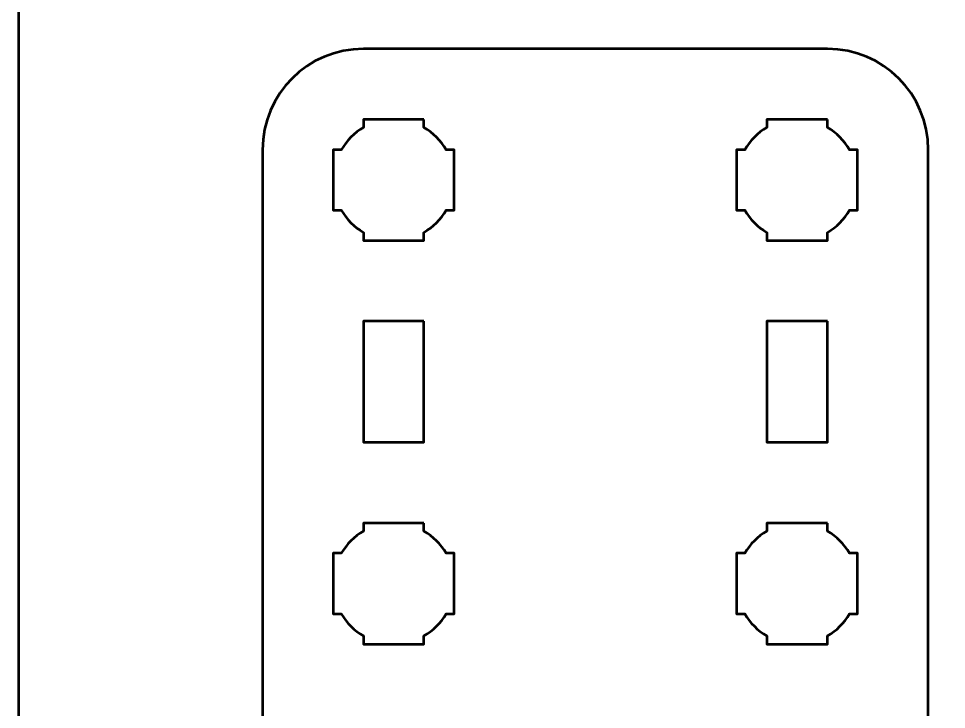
# Model space of a CAD drawing. Header units: centimetres. Extents: x -21 to 0, y -29.7 to 0.
# Drawn here: x -21 to -16.4, y -11.374 to -7.95 of the extents above; entities that cross this region are included whole.
import ezdxf

# ---------------------------------------------------------------- set-up
doc = ezdxf.new("R2010")
doc.units = ezdxf.units.CM
doc.header["$MEASUREMENT"] = 0
doc.layers.add('Layer 1', color=7, linetype='Continuous')

msp = doc.modelspace()

# ---------------------------------------------------------------- linework, layer by layer
at = {"layer": 'Layer 1', "color": 1, "lineweight": 53}
msp.add_open_spline([(-21.00003, -29.19995), (-21.00003, -29.19995), (-21.00003, -5.29992), (-21.00003, -5.29992), (-21.00003, -5.29992), (-21.00003, -5.21709), (-20.93286, -5.14992), (-20.85003, -5.14992), (-20.85003, -5.14992), (-20.7672, -5.14992), (-20.70003, -5.08275), (-20.70003, -4.99992), (-20.70003, -4.99992), (-20.70003, -4.91709), (-20.7672, -4.84992), (-20.85003, -4.84992), (-20.85003, -4.84992), (-20.93286, -4.84992), (-21.00003, -4.78275), (-21.00003, -4.69992), (-21.00003, -4.69992), (-21.00003, -4.61709), (-20.93286, -4.54992), (-20.85003, -4.54992), (-20.85003, -4.54992), (-20.7672, -4.54992), (-20.70003, -4.48275), (-20.70003, -4.39992), (-20.70003, -4.39992), (-20.70003, -4.31709), (-20.7672, -4.24992), (-20.85003, -4.24992), (-20.85003, -4.24992), (-20.93286, -4.24992), (-21.00003, -4.18275), (-21.00003, -4.09992), (-21.00003, -4.09992), (-21.00003, -4.01709), (-20.93286, -3.94992), (-20.85003, -3.94992), (-20.85003, -3.94992), (-20.7672, -3.94992), (-20.70003, -3.88275), (-20.70003, -3.79992), (-20.70003, -3.79992), (-20.70003, -3.71709), (-20.7672, -3.64992), (-20.85003, -3.64992), (-20.85003, -3.64992), (-20.93286, -3.64992), (-21.00003, -3.58275), (-21.00003, -3.49992), (-21.00003, -3.49992), (-21.00003, -3.41709), (-20.93286, -3.34992), (-20.85003, -3.34992), (-20.85003, -3.34992), (-20.7672, -3.34992), (-20.70003, -3.28275), (-20.70003, -3.19992), (-20.70003, -3.19992), (-20.70003, -3.11709), (-20.7672, -3.04992), (-20.85003, -3.04992), (-20.85003, -3.04992), (-20.93286, -3.04992), (-21.00003, -2.98275), (-21.00003, -2.89992), (-21.00003, -2.89992), (-21.00003, -2.81709), (-20.93286, -2.74992), (-20.85003, -2.74992), (-20.85003, -2.74992), (-20.7672, -2.74992), (-20.70003, -2.68275), (-20.70003, -2.59992), (-20.70003, -2.59992), (-20.70003, -2.51709), (-20.7672, -2.44992), (-20.85003, -2.44992), (-20.85003, -2.44992), (-20.93286, -2.44992), (-21.00003, -2.38275), (-21.00003, -2.29992), (-21.00003, -2.29992), (-21.00003, -2.21709), (-20.93286, -2.14992), (-20.85003, -2.14992), (-20.85003, -2.14992), (-20.7672, -2.14992), (-20.70003, -2.08275), (-20.70003, -1.99992), (-20.70003, -1.99992), (-20.70003, -1.91709), (-20.7672, -1.84992), (-20.85003, -1.84992), (-20.85003, -1.84992), (-20.93286, -1.84992), (-21.00003, -1.78275), (-21.00003, -1.69992), (-21.00003, -1.69992), (-21.00003, -1.61709), (-20.93286, -1.54992), (-20.85003, -1.54992), (-20.85003, -1.54992), (-20.7672, -1.54992), (-20.70003, -1.48275), (-20.70003, -1.39992), (-20.70003, -1.39992), (-20.70003, -1.31709), (-20.7672, -1.24992), (-20.85003, -1.24992), (-20.85003, -1.24992), (-20.93286, -1.24992), (-21.00003, -1.18275), (-21.00003, -1.09992), (-21.00003, -1.09992), (-21.00003, -1.09992), (-21.00003, -0.49992), (-21.00003, -0.49992), (-21.00003, -0.49992), (-21.00003, -0.22295), (-20.77694, 0.00004), (-20.49994, 0.00004), (-20.49994, 0.00004), (-20.49994, 0.00004), (-0.50008, 0.00004), (-0.50008, 0.00004), (-0.50008, 0.00004), (-0.22294, 0.00004), (0.00002, -0.22295), (0.00002, -0.49992), (0.00002, -0.49992), (0.00002, -0.49992), (0.00002, -29.19995), (0.00002, -29.19995), (0.00002, -29.19995), (0.00002, -29.47695), (-0.22294, -29.70004), (-0.50008, -29.70004), (-0.50008, -29.70004), (-0.50008, -29.70004), (-20.49994, -29.70004), (-20.49994, -29.70004), (-20.49994, -29.70004), (-20.77694, -29.70004), (-21.00003, -29.47695), (-21.00003, -29.19995)], degree=3, knots=[0, 0, 0, 0, 0.027027, 0.027027, 0.027027, 0.027027, 0.0540541, 0.0540541, 0.0540541, 0.0540541, 0.0810811, 0.0810811, 0.0810811, 0.0810811, 0.1081081, 0.1081081, 0.1081081, 0.1081081, 0.1351351, 0.1351351, 0.1351351, 0.1351351, 0.1621622, 0.1621622, 0.1621622, 0.1621622, 0.1891892, 0.1891892, 0.1891892, 0.1891892, 0.2162162, 0.2162162, 0.2162162, 0.2162162, 0.2432432, 0.2432432, 0.2432432, 0.2432432, 0.2702703, 0.2702703, 0.2702703, 0.2702703, 0.2972973, 0.2972973, 0.2972973, 0.2972973, 0.3243243, 0.3243243, 0.3243243, 0.3243243, 0.3513514, 0.3513514, 0.3513514, 0.3513514, 0.3783784, 0.3783784, 0.3783784, 0.3783784, 0.4054054, 0.4054054, 0.4054054, 0.4054054, 0.4324324, 0.4324324, 0.4324324, 0.4324324, 0.4594595, 0.4594595, 0.4594595, 0.4594595, 0.4864865, 0.4864865, 0.4864865, 0.4864865, 0.5135135, 0.5135135, 0.5135135, 0.5135135, 0.5405405, 0.5405405, 0.5405405, 0.5405405, 0.5675676, 0.5675676, 0.5675676, 0.5675676, 0.5945946, 0.5945946, 0.5945946, 0.5945946, 0.6216216, 0.6216216, 0.6216216, 0.6216216, 0.6486486, 0.6486486, 0.6486486, 0.6486486, 0.6756757, 0.6756757, 0.6756757, 0.6756757, 0.7027027, 0.7027027, 0.7027027, 0.7027027, 0.7297297, 0.7297297, 0.7297297, 0.7297297, 0.7567568, 0.7567568, 0.7567568, 0.7567568, 0.7837838, 0.7837838, 0.7837838, 0.7837838, 0.8108108, 0.8108108, 0.8108108, 0.8108108, 0.8378378, 0.8378378, 0.8378378, 0.8378378, 0.8648649, 0.8648649, 0.8648649, 0.8648649, 0.8918919, 0.8918919, 0.8918919, 0.8918919, 0.9189189, 0.9189189, 0.9189189, 0.9189189, 0.9459459, 0.9459459, 0.9459459, 0.9459459, 0.972973, 0.972973, 0.972973, 0.972973, 1, 1, 1, 1], dxfattribs=at)
at = {"layer": 'Layer 1', "color": 3, "lineweight": 53}
msp.add_open_spline([(-16.49029, -8.60025), (-16.49029, -8.60025), (-16.49029, -14.9001), (-16.49029, -14.9001), (-16.49029, -14.9001), (-16.49029, -15.17723), (-16.71339, -15.40019), (-16.99039, -15.40019), (-16.99039, -15.40019), (-16.99039, -15.40019), (-19.29031, -15.40019), (-19.29031, -15.40019), (-19.29031, -15.40019), (-19.56732, -15.40019), (-19.79027, -15.17723), (-19.79027, -14.9001), (-19.79027, -14.9001), (-19.79027, -14.9001), (-19.79027, -8.60025), (-19.79027, -8.60025), (-19.79027, -8.60025), (-19.79027, -8.32326), (-19.56732, -8.10017), (-19.29031, -8.10017), (-19.29031, -8.10017), (-19.29031, -8.10017), (-16.99039, -8.10017), (-16.99039, -8.10017), (-16.99039, -8.10017), (-16.71339, -8.10017), (-16.49029, -8.32326), (-16.49029, -8.60025)], degree=3, knots=[0, 0, 0, 0, 0.125, 0.125, 0.125, 0.125, 0.25, 0.25, 0.25, 0.25, 0.375, 0.375, 0.375, 0.375, 0.5, 0.5, 0.5, 0.5, 0.625, 0.625, 0.625, 0.625, 0.75, 0.75, 0.75, 0.75, 0.875, 0.875, 0.875, 0.875, 1, 1, 1, 1], dxfattribs=at)
at = {"layer": 'Layer 1', "lineweight": 53}
for points, knots in [([(-18.9902, -8.45017), (-18.9902, -8.45017), (-18.9902, -8.49028), (-18.9902, -8.49028), (-18.9902, -8.49028), (-18.94472, -8.5166), (-18.90669, -8.55463), (-18.88038, -8.6001), (-18.88038, -8.6001), (-18.88038, -8.6001), (-18.84027, -8.6001), (-18.84027, -8.6001), (-18.84027, -8.6001), (-18.84027, -8.6001), (-18.84027, -8.75017), (-18.84027, -8.75017), (-18.84027, -8.75017), (-18.84027, -8.75017), (-18.84027, -8.9001), (-18.84027, -8.9001), (-18.84027, -8.9001), (-18.84027, -8.9001), (-18.88038, -8.9001), (-18.88038, -8.9001), (-18.88038, -8.9001), (-18.90669, -8.94572), (-18.94472, -8.98364), (-18.9902, -9.00996), (-18.9902, -9.00996), (-18.9902, -9.00996), (-18.9902, -9.05018), (-18.9902, -9.05018), (-18.9902, -9.05018), (-18.9902, -9.05018), (-19.14027, -9.05018), (-19.14027, -9.05018), (-19.14027, -9.05018), (-19.14027, -9.05018), (-19.2902, -9.05018), (-19.2902, -9.05018), (-19.2902, -9.05018), (-19.2902, -9.05018), (-19.2902, -9.00996), (-19.2902, -9.00996), (-19.2902, -9.00996), (-19.33567, -8.98364), (-19.3737, -8.94572), (-19.40002, -8.9001), (-19.40002, -8.9001), (-19.40002, -8.9001), (-19.44027, -8.9001), (-19.44027, -8.9001), (-19.44027, -8.9001), (-19.44027, -8.9001), (-19.44027, -8.75017), (-19.44027, -8.75017), (-19.44027, -8.75017), (-19.44027, -8.75017), (-19.44027, -8.6001), (-19.44027, -8.6001), (-19.44027, -8.6001), (-19.44027, -8.6001), (-19.40002, -8.6001), (-19.40002, -8.6001), (-19.40002, -8.6001), (-19.3737, -8.55463), (-19.33567, -8.5166), (-19.2902, -8.49028), (-19.2902, -8.49028), (-19.2902, -8.49028), (-19.2902, -8.45017), (-19.2902, -8.45017), (-19.2902, -8.45017), (-19.2902, -8.45017), (-19.14027, -8.45017), (-19.14027, -8.45017), (-19.14027, -8.45017), (-19.14027, -8.45017), (-18.9902, -8.45017), (-18.9902, -8.45017)], [0, 0, 0, 0, 0.05, 0.05, 0.05, 0.05, 0.1, 0.1, 0.1, 0.1, 0.15, 0.15, 0.15, 0.15, 0.2, 0.2, 0.2, 0.2, 0.25, 0.25, 0.25, 0.25, 0.3, 0.3, 0.3, 0.3, 0.35, 0.35, 0.35, 0.35, 0.4, 0.4, 0.4, 0.4, 0.45, 0.45, 0.45, 0.45, 0.5, 0.5, 0.5, 0.5, 0.55, 0.55, 0.55, 0.55, 0.6, 0.6, 0.6, 0.6, 0.65, 0.65, 0.65, 0.65, 0.7, 0.7, 0.7, 0.7, 0.75, 0.75, 0.75, 0.75, 0.8, 0.8, 0.8, 0.8, 0.85, 0.85, 0.85, 0.85, 0.9, 0.9, 0.9, 0.9, 0.95, 0.95, 0.95, 0.95, 1, 1, 1, 1]), ([(-16.9902, -8.45017), (-16.9902, -8.45017), (-16.9902, -8.49028), (-16.9902, -8.49028), (-16.9902, -8.49028), (-16.94472, -8.5166), (-16.90669, -8.55463), (-16.88038, -8.6001), (-16.88038, -8.6001), (-16.88038, -8.6001), (-16.84027, -8.6001), (-16.84027, -8.6001), (-16.84027, -8.6001), (-16.84027, -8.6001), (-16.84027, -8.75017), (-16.84027, -8.75017), (-16.84027, -8.75017), (-16.84027, -8.75017), (-16.84027, -8.9001), (-16.84027, -8.9001), (-16.84027, -8.9001), (-16.84027, -8.9001), (-16.88038, -8.9001), (-16.88038, -8.9001), (-16.88038, -8.9001), (-16.90669, -8.94572), (-16.94472, -8.98364), (-16.9902, -9.00996), (-16.9902, -9.00996), (-16.9902, -9.00996), (-16.9902, -9.05018), (-16.9902, -9.05018), (-16.9902, -9.05018), (-16.9902, -9.05018), (-17.14027, -9.05018), (-17.14027, -9.05018), (-17.14027, -9.05018), (-17.14027, -9.05018), (-17.2902, -9.05018), (-17.2902, -9.05018), (-17.2902, -9.05018), (-17.2902, -9.05018), (-17.2902, -9.00996), (-17.2902, -9.00996), (-17.2902, -9.00996), (-17.33567, -8.98364), (-17.3737, -8.94572), (-17.40002, -8.9001), (-17.40002, -8.9001), (-17.40002, -8.9001), (-17.44027, -8.9001), (-17.44027, -8.9001), (-17.44027, -8.9001), (-17.44027, -8.9001), (-17.44027, -8.75017), (-17.44027, -8.75017), (-17.44027, -8.75017), (-17.44027, -8.75017), (-17.44027, -8.6001), (-17.44027, -8.6001), (-17.44027, -8.6001), (-17.44027, -8.6001), (-17.40002, -8.6001), (-17.40002, -8.6001), (-17.40002, -8.6001), (-17.3737, -8.55463), (-17.33567, -8.5166), (-17.2902, -8.49028), (-17.2902, -8.49028), (-17.2902, -8.49028), (-17.2902, -8.45017), (-17.2902, -8.45017), (-17.2902, -8.45017), (-17.2902, -8.45017), (-17.14027, -8.45017), (-17.14027, -8.45017), (-17.14027, -8.45017), (-17.14027, -8.45017), (-16.9902, -8.45017), (-16.9902, -8.45017)], [0, 0, 0, 0, 0.05, 0.05, 0.05, 0.05, 0.1, 0.1, 0.1, 0.1, 0.15, 0.15, 0.15, 0.15, 0.2, 0.2, 0.2, 0.2, 0.25, 0.25, 0.25, 0.25, 0.3, 0.3, 0.3, 0.3, 0.35, 0.35, 0.35, 0.35, 0.4, 0.4, 0.4, 0.4, 0.45, 0.45, 0.45, 0.45, 0.5, 0.5, 0.5, 0.5, 0.55, 0.55, 0.55, 0.55, 0.6, 0.6, 0.6, 0.6, 0.65, 0.65, 0.65, 0.65, 0.7, 0.7, 0.7, 0.7, 0.75, 0.75, 0.75, 0.75, 0.8, 0.8, 0.8, 0.8, 0.85, 0.85, 0.85, 0.85, 0.9, 0.9, 0.9, 0.9, 0.95, 0.95, 0.95, 0.95, 1, 1, 1, 1]), ([(-18.99031, -9.45015), (-18.99031, -9.45015), (-18.99031, -10.05015), (-18.99031, -10.05015), (-18.99031, -10.05015), (-18.99031, -10.05015), (-19.29031, -10.05015), (-19.29031, -10.05015), (-19.29031, -10.05015), (-19.29031, -10.05015), (-19.29031, -9.45015), (-19.29031, -9.45015), (-19.29031, -9.45015), (-19.29031, -9.45015), (-18.99031, -9.45015), (-18.99031, -9.45015)], [0, 0, 0, 0, 0.25, 0.25, 0.25, 0.25, 0.5, 0.5, 0.5, 0.5, 0.75, 0.75, 0.75, 0.75, 1, 1, 1, 1]), ([(-16.99039, -9.45015), (-16.99039, -9.45015), (-16.99039, -10.05015), (-16.99039, -10.05015), (-16.99039, -10.05015), (-16.99039, -10.05015), (-17.29039, -10.05015), (-17.29039, -10.05015), (-17.29039, -10.05015), (-17.29039, -10.05015), (-17.29039, -9.45015), (-17.29039, -9.45015), (-17.29039, -9.45015), (-17.29039, -9.45015), (-16.99039, -9.45015), (-16.99039, -9.45015)], [0, 0, 0, 0, 0.25, 0.25, 0.25, 0.25, 0.5, 0.5, 0.5, 0.5, 0.75, 0.75, 0.75, 0.75, 1, 1, 1, 1]), ([(-18.9902, -10.45016), (-18.9902, -10.45016), (-18.9902, -10.49027), (-18.9902, -10.49027), (-18.9902, -10.49027), (-18.94472, -10.51659), (-18.90669, -10.55462), (-18.88038, -10.60009), (-18.88038, -10.60009), (-18.88038, -10.60009), (-18.84027, -10.60009), (-18.84027, -10.60009), (-18.84027, -10.60009), (-18.84027, -10.60009), (-18.84027, -10.75016), (-18.84027, -10.75016), (-18.84027, -10.75016), (-18.84027, -10.75016), (-18.84027, -10.90009), (-18.84027, -10.90009), (-18.84027, -10.90009), (-18.84027, -10.90009), (-18.88038, -10.90009), (-18.88038, -10.90009), (-18.88038, -10.90009), (-18.90669, -10.94571), (-18.94472, -10.98363), (-18.9902, -11.00995), (-18.9902, -11.00995), (-18.9902, -11.00995), (-18.9902, -11.05017), (-18.9902, -11.05017), (-18.9902, -11.05017), (-18.9902, -11.05017), (-19.14027, -11.05017), (-19.14027, -11.05017), (-19.14027, -11.05017), (-19.14027, -11.05017), (-19.2902, -11.05017), (-19.2902, -11.05017), (-19.2902, -11.05017), (-19.2902, -11.05017), (-19.2902, -11.00995), (-19.2902, -11.00995), (-19.2902, -11.00995), (-19.33567, -10.98363), (-19.3737, -10.94571), (-19.40002, -10.90009), (-19.40002, -10.90009), (-19.40002, -10.90009), (-19.44027, -10.90009), (-19.44027, -10.90009), (-19.44027, -10.90009), (-19.44027, -10.90009), (-19.44027, -10.75016), (-19.44027, -10.75016), (-19.44027, -10.75016), (-19.44027, -10.75016), (-19.44027, -10.60009), (-19.44027, -10.60009), (-19.44027, -10.60009), (-19.44027, -10.60009), (-19.40002, -10.60009), (-19.40002, -10.60009), (-19.40002, -10.60009), (-19.3737, -10.55462), (-19.33567, -10.51659), (-19.2902, -10.49027), (-19.2902, -10.49027), (-19.2902, -10.49027), (-19.2902, -10.45016), (-19.2902, -10.45016), (-19.2902, -10.45016), (-19.2902, -10.45016), (-19.14027, -10.45016), (-19.14027, -10.45016), (-19.14027, -10.45016), (-19.14027, -10.45016), (-18.9902, -10.45016), (-18.9902, -10.45016)], [0, 0, 0, 0, 0.05, 0.05, 0.05, 0.05, 0.1, 0.1, 0.1, 0.1, 0.15, 0.15, 0.15, 0.15, 0.2, 0.2, 0.2, 0.2, 0.25, 0.25, 0.25, 0.25, 0.3, 0.3, 0.3, 0.3, 0.35, 0.35, 0.35, 0.35, 0.4, 0.4, 0.4, 0.4, 0.45, 0.45, 0.45, 0.45, 0.5, 0.5, 0.5, 0.5, 0.55, 0.55, 0.55, 0.55, 0.6, 0.6, 0.6, 0.6, 0.65, 0.65, 0.65, 0.65, 0.7, 0.7, 0.7, 0.7, 0.75, 0.75, 0.75, 0.75, 0.8, 0.8, 0.8, 0.8, 0.85, 0.85, 0.85, 0.85, 0.9, 0.9, 0.9, 0.9, 0.95, 0.95, 0.95, 0.95, 1, 1, 1, 1]), ([(-16.9902, -10.45016), (-16.9902, -10.45016), (-16.9902, -10.49027), (-16.9902, -10.49027), (-16.9902, -10.49027), (-16.94472, -10.51659), (-16.90669, -10.55462), (-16.88038, -10.60009), (-16.88038, -10.60009), (-16.88038, -10.60009), (-16.84027, -10.60009), (-16.84027, -10.60009), (-16.84027, -10.60009), (-16.84027, -10.60009), (-16.84027, -10.75016), (-16.84027, -10.75016), (-16.84027, -10.75016), (-16.84027, -10.75016), (-16.84027, -10.90009), (-16.84027, -10.90009), (-16.84027, -10.90009), (-16.84027, -10.90009), (-16.88038, -10.90009), (-16.88038, -10.90009), (-16.88038, -10.90009), (-16.90669, -10.94571), (-16.94472, -10.98363), (-16.9902, -11.00995), (-16.9902, -11.00995), (-16.9902, -11.00995), (-16.9902, -11.05017), (-16.9902, -11.05017), (-16.9902, -11.05017), (-16.9902, -11.05017), (-17.14027, -11.05017), (-17.14027, -11.05017), (-17.14027, -11.05017), (-17.14027, -11.05017), (-17.2902, -11.05017), (-17.2902, -11.05017), (-17.2902, -11.05017), (-17.2902, -11.05017), (-17.2902, -11.00995), (-17.2902, -11.00995), (-17.2902, -11.00995), (-17.33567, -10.98363), (-17.3737, -10.94571), (-17.40002, -10.90009), (-17.40002, -10.90009), (-17.40002, -10.90009), (-17.44027, -10.90009), (-17.44027, -10.90009), (-17.44027, -10.90009), (-17.44027, -10.90009), (-17.44027, -10.75016), (-17.44027, -10.75016), (-17.44027, -10.75016), (-17.44027, -10.75016), (-17.44027, -10.60009), (-17.44027, -10.60009), (-17.44027, -10.60009), (-17.44027, -10.60009), (-17.40002, -10.60009), (-17.40002, -10.60009), (-17.40002, -10.60009), (-17.3737, -10.55462), (-17.33567, -10.51659), (-17.2902, -10.49027), (-17.2902, -10.49027), (-17.2902, -10.49027), (-17.2902, -10.45016), (-17.2902, -10.45016), (-17.2902, -10.45016), (-17.2902, -10.45016), (-17.14027, -10.45016), (-17.14027, -10.45016), (-17.14027, -10.45016), (-17.14027, -10.45016), (-16.9902, -10.45016), (-16.9902, -10.45016)], [0, 0, 0, 0, 0.05, 0.05, 0.05, 0.05, 0.1, 0.1, 0.1, 0.1, 0.15, 0.15, 0.15, 0.15, 0.2, 0.2, 0.2, 0.2, 0.25, 0.25, 0.25, 0.25, 0.3, 0.3, 0.3, 0.3, 0.35, 0.35, 0.35, 0.35, 0.4, 0.4, 0.4, 0.4, 0.45, 0.45, 0.45, 0.45, 0.5, 0.5, 0.5, 0.5, 0.55, 0.55, 0.55, 0.55, 0.6, 0.6, 0.6, 0.6, 0.65, 0.65, 0.65, 0.65, 0.7, 0.7, 0.7, 0.7, 0.75, 0.75, 0.75, 0.75, 0.8, 0.8, 0.8, 0.8, 0.85, 0.85, 0.85, 0.85, 0.9, 0.9, 0.9, 0.9, 0.95, 0.95, 0.95, 0.95, 1, 1, 1, 1])]:
    msp.add_open_spline(points, degree=3, knots=knots, dxfattribs=at)

doc.saveas('drawing.dxf')
